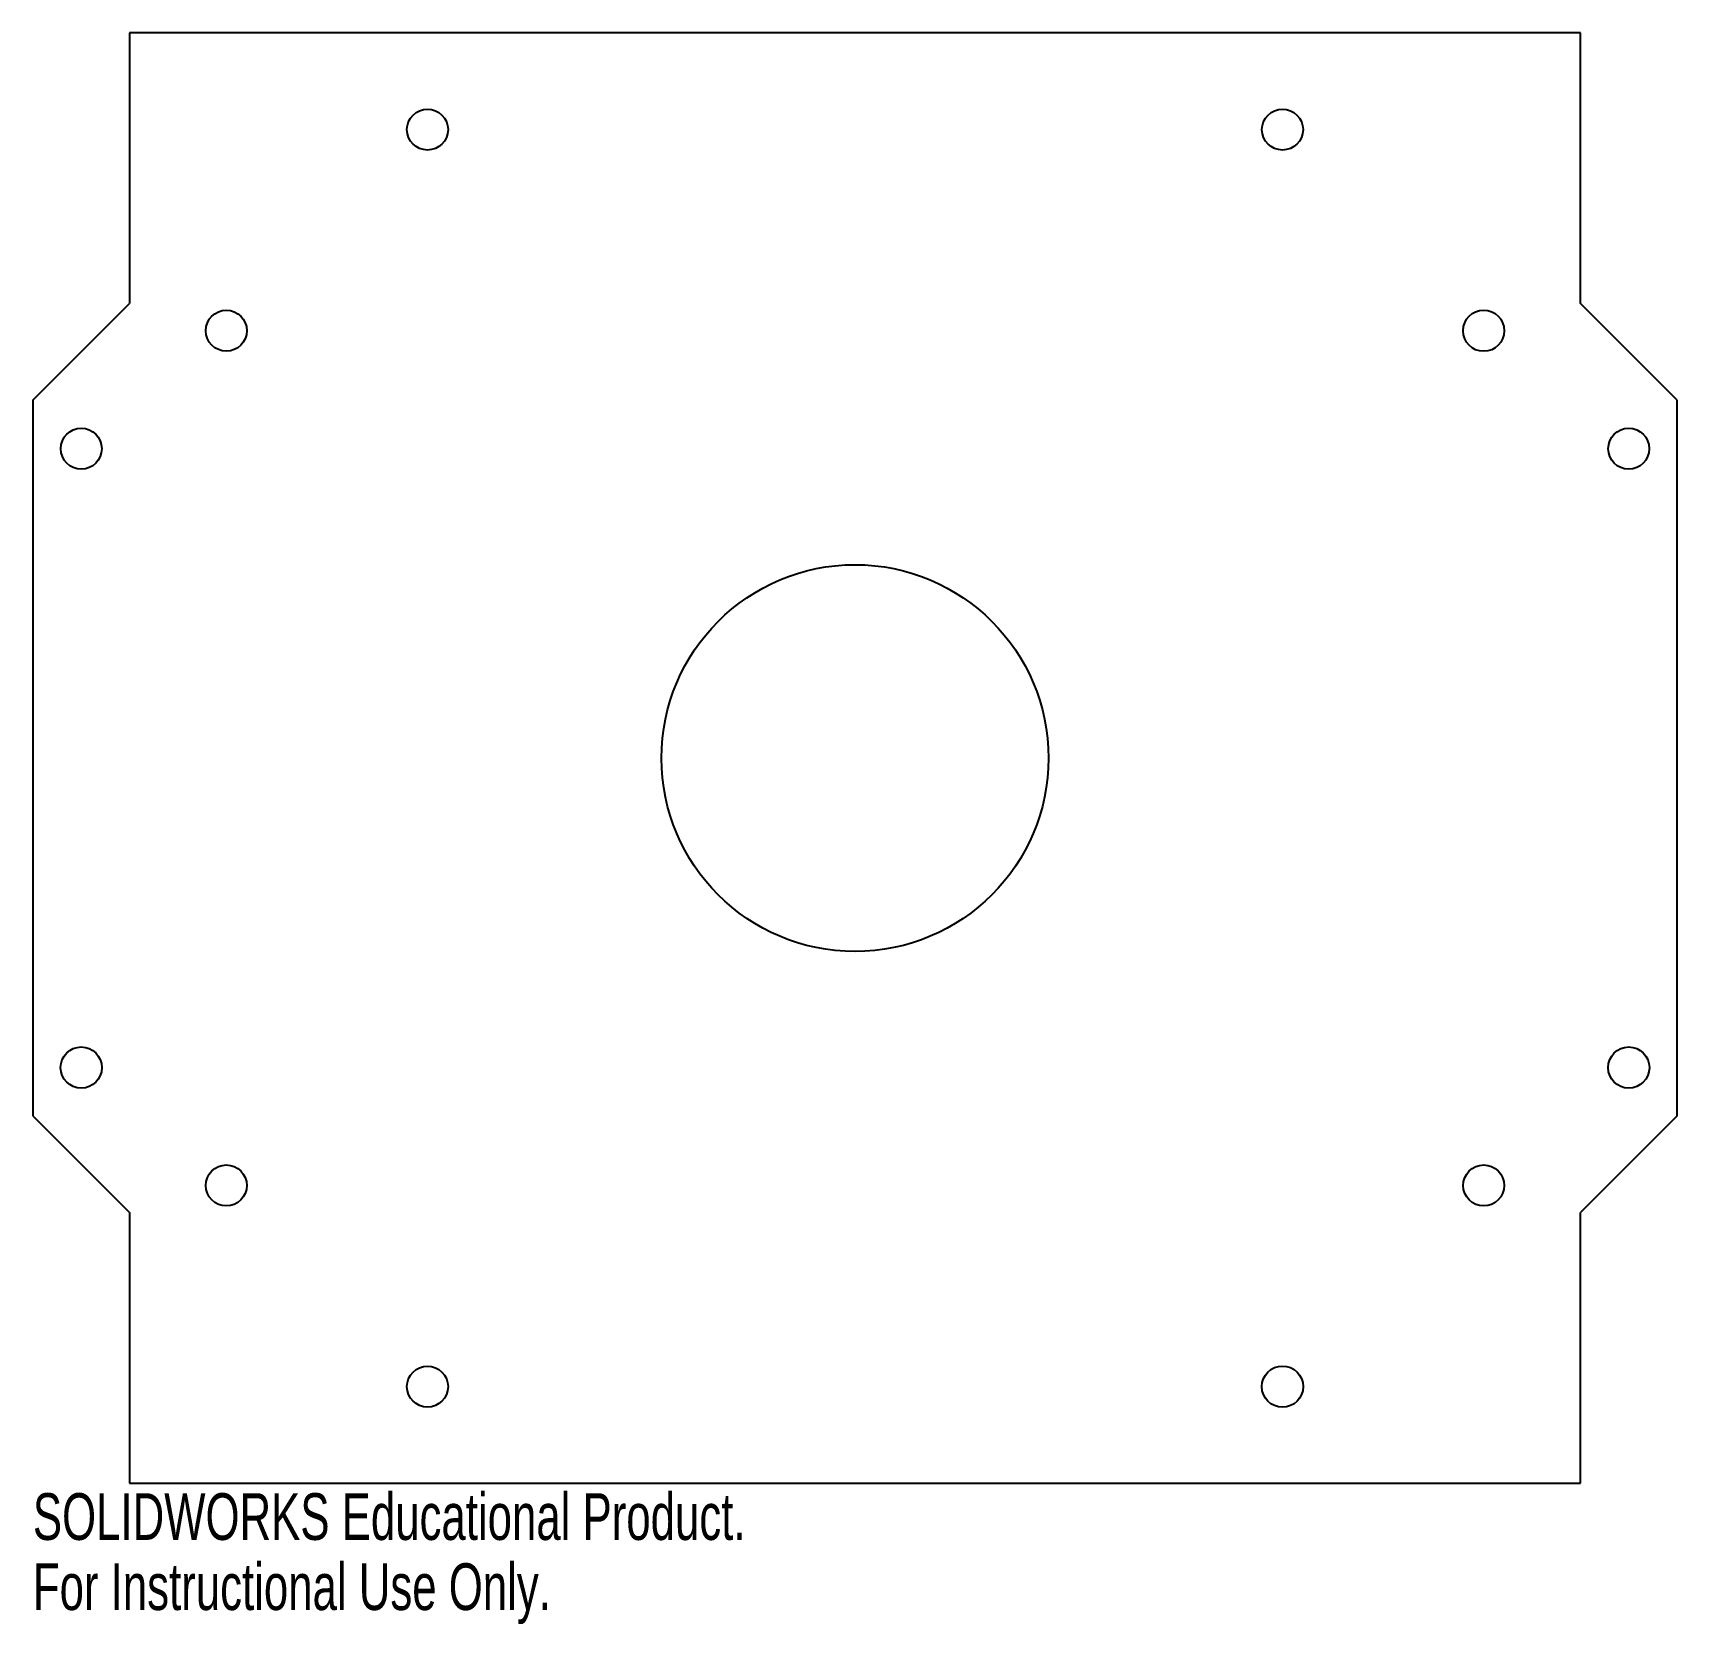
# Model space of a CAD drawing. Header units: millimetres. Extents: x -85 to 85, y -90 to 75.
import ezdxf

# ---------------------------------------------------------------- set-up
doc = ezdxf.new("R2010")
doc.units = ezdxf.units.MM
doc.styles.add('SLDTEXTSTYLE0', font='TXT', dxfattribs={"width": 0.7})

msp = doc.modelspace()

# ---------------------------------------------------------------- linework, layer by layer
at = {"color": 7, "linetype": 'Continuous', "lineweight": 25}
for p, q in [((-75, 75), (-75, 47)), ((75, 75), (-75, 75)), ((75, 47), (75, 75)), ((-85, 37), (-75, 47)), ((85, 37), (75, 47)), ((-85, 37), (-85, -37)), ((85, -37), (85, 37)), ((-85, -37), (-75, -47)), ((85, -37), (75, -47)), ((-75, -47), (-75, -75)), ((75, -75), (75, -47)), ((-75, -75), (75, -75))]:
    msp.add_line(p, q, dxfattribs=at)
for centre, radius in [((-44.2, 65), 2.12), ((44.2, 65), 2.12), ((-65, 44.2), 2.12), ((65, 44.2), 2.13), ((-80, 32), 2.12), ((80, 32), 2.12), ((0, 0), 20), ((-80, -32), 2.13), ((80, -32), 2.13), ((-65, -44.2), 2.12), ((65, -44.2), 2.12), ((-44.2, -65), 2.12), ((44.2, -65), 2.13)]:
    msp.add_circle(centre, radius, dxfattribs=at)

# ---------------------------------------------------------------- texts
at = {"color": 7, "linetype": 'Continuous', "char_height": 4.8336, "attachment_point": 1, "style": 'SLDTEXTSTYLE0'}
for s, insert in [('SOLIDWORKS Educational Product.', (-85, -76.02)), ('For Instructional Use Only.', (-85, -83.27))]:
    msp.add_mtext(s, dxfattribs=dict(at, insert=insert))

doc.saveas('drawing.dxf')
